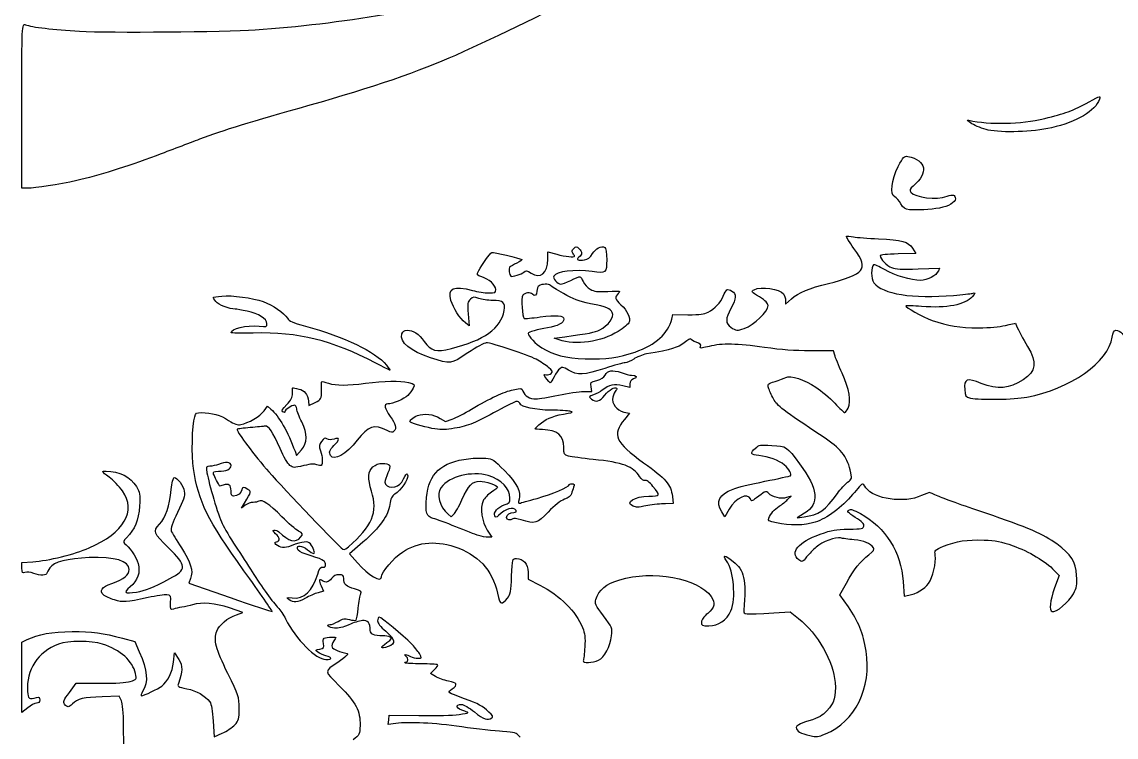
# Model space of a CAD drawing. Extents: x 0 to 500, y 0 to 193.
# Drawn here: x 0 to 67.2, y 82.4 to 126.3 of the extents above; entities that cross this region are included whole.
import ezdxf

# ---------------------------------------------------------------- set-up
doc = ezdxf.new("R2010")
doc.units = 0
doc.layers.add('Layer_1', color=7, linetype='CONTINUOUS')

msp = doc.modelspace()

# ---------------------------------------------------------------- linework, layer by layer
at = {"layer": 'Layer_1', "color": 7}
for points in [[(0.3389, 116.052193), (0.005, 116.052193), (0.0054, 121.107313)], [(54.67175, 112.362053), (54.88273, 112.033833), (53.79008, 112.012033)], [(32.28031, 111.699753), (32.28031, 112.146513), (32.83321, 111.994533)], [(55.03293, 111.100903), (56.33137, 111.146403), (56.26217, 110.977733)], [(46.87967, 109.162273), (46.87967, 108.921633), (47.24074, 109.252923)], [(27.40298, 108.330853), (27.46768, 107.594063), (27.23226, 107.785433)], [(39.90283, 108.017953), (39.96533, 108.288603), (40.88896, 108.285603)], [(32.98167, 106.737083), (32.67405, 106.849473), (33.32791, 106.935573)], [(49.89942, 105.802243), (49.82932, 106.063033), (48.43683, 106.066033)], [(34.48992, 103.573583), (35.00088, 103.574583), (34.94548, 103.862643)], [(37.32692, 104.040143), (37.32692, 103.822143), (36.88395, 103.928573)], [(17.59502, 102.976033), (17.62642, 102.721293), (18.01061, 102.903443)], [(14.87068, 102.381103), (15.07877, 102.676793), (15.28464, 102.494403)], [(36.95663, 102.310703), (37.29984, 102.233303), (36.98687, 101.852243)], [(25.68258, 101.922503), (26.00955, 101.730633), (26.42676, 101.881083)], [(16.77017, 99.900713), (16.86857, 99.632793), (17.16515, 99.983993)], [(13.71469, 96.589493), (13.4805, 96.417253), (13.66508, 96.723453)], [(39.93352, 97.133943), (39.99192, 96.685103), (39.51016, 96.684243)], [(47.00872, 96.935643), (47.22611, 97.147243), (46.94805, 97.058843)], [(37.51906, 96.538223), (37.51902, 96.538423)], [(43.42473, 96.341443), (43.15898, 95.882333), (42.97076, 96.188343)], [(48.05101, 96.103113), (47.59313, 95.825093), (48.03221, 95.879093)], [(26.17335, 96.034823), (26.34998, 95.881733), (26.51971, 96.034823)], [(28.03412, 94.729813), (28.03414, 94.729693)], [(28.57632, 95.054633), (28.86253, 94.618663), (28.62162, 94.621663)], [(20.94385, 94.325273), (20.12414, 93.610533), (20.60906, 93.047913)], [(0.0084, 92.728603), (0.0084, 93.065973), (0.6761, 93.114673)], [(10.35239, 92.083793), (10.2431, 91.807763), (12.78217, 90.923203)], [(31.07289, 92.484403), (31.0729, 92.054573), (31.79046, 91.684203)], [(63.37816, 92.589673), (63.6685, 92.282793), (63.397, 91.518163)], [(18.37003, 91.640243), (18.52731, 91.321903), (18.18222, 91.219233)], [(50.73778, 90.346403), (50.21313, 91.087833), (50.61679, 91.814283)], [(54.09581, 91.914993), (54.15521, 91.009933), (54.44167, 91.059733)], [(13.16981, 89.869823), (13.56494, 90.011933), (12.74477, 90.286763)], [(46.1721, 89.988723), (47.16596, 90.046723), (47.6844, 89.634473)], [(0.3611, 84.150603), (0.0084, 83.863533), (0.0084, 86.020833), (0.0084, 88.178143), (0.3335, 88.339563)], [(6.18715, 88.429163), (6.93228, 88.229793), (7.208, 87.599413)], [(9.3104, 86.945523), (9.3735, 87.527003), (9.63069, 87.120593)], [(25.3937, 86.074333), (25.08224, 86.261243), (25.33889, 86.503453)], [(2.9195, 85.097163), (3.3362, 85.661983), (4.80014, 85.661983)], [(6.11288, 84.590343), (5.98114, 84.858273), (4.93906, 84.830073)], [(11.75003, 83.342503), (11.80863, 82.362173), (12.30259, 82.593083)], [(22.96243, 83.191633), (22.48915, 83.132533), (22.52335, 83.421253), (22.55755, 83.709973), (24.36972, 83.681573)], [(6.66947, 81.437823), (6.259, 81.796293), (6.252, 83.059363)]]:
    msp.add_lwpolyline(points, dxfattribs=at)
for points in [[(59.31122, 119.622853)], [(54.491, 114.727053)], [(21.73968, 105.307983)]]:
    msp.add_lwpolyline(points, close=True, dxfattribs=at)
for points in [[(43.96761, 133.238423), (38.68056, 130.102953), (32.12002, 126.685463), (26.62406, 124.203923)], [(14.33026, 125.773803), (19.59943, 126.139843), (24.91415, 127.030923), (30.85054, 128.543633)], [(0.0054, 121.107313), (0.0054, 126.081063), (0.0054, 126.160993), (0.2177, 126.083033)], [(0.2177, 126.083033), (0.6068, 125.937793), (1.9619, 125.777533), (3.54422, 125.689603)], [(3.54422, 125.689603), (5.36828, 125.588243), (12.45522, 125.643603), (14.33026, 125.773803)], [(26.62406, 124.203923), (24.53499, 123.260663), (21.40677, 122.189553), (17.67786, 121.140733)], [(65.5256, 121.355693), (66.21689, 121.731103), (66.22596, 121.733433), (66.15119, 121.516383)], [(17.67786, 121.140733), (13.98868, 120.103073), (12.4042, 119.613803), (10.91063, 119.051073)], [(62.79341, 120.334173), (63.98691, 120.613143), (64.53691, 120.818773), (65.5256, 121.355693)], [(66.15119, 121.516383), (65.90082, 120.789583), (64.76323, 120.110783), (63.20493, 119.758353)], [(58.3233, 120.009943), (58.05368, 120.182003), (57.98537, 120.257383), (58.12797, 120.225483)], [(58.12797, 120.225483), (59.42429, 119.935493), (61.2719, 119.978533), (62.79341, 120.334173)], [(59.31122, 119.622853), (58.99416, 119.690553), (58.5526, 119.863603), (58.3233, 120.009943)], [(63.20493, 119.758353), (62.04695, 119.496463), (60.20315, 119.432293), (59.31122, 119.622853)], [(10.91063, 119.051073), (10.25556, 118.804253), (9.05274, 118.350533), (8.2377, 118.042813)], [(8.2377, 118.042813), (6.39516, 117.347133), (4.69783, 116.815703), (3.3783, 116.521363)], [(53.79554, 117.375413), (54.11103, 117.982333), (54.16796, 118.043033), (54.38033, 117.998973)], [(54.38033, 117.998973), (55.54256, 117.757843), (55.68066, 116.994983), (54.70945, 116.180783)], [(53.59133, 115.511253), (53.27412, 115.635833), (53.37634, 116.568973), (53.79554, 117.375413)], [(3.3783, 116.521363), (2.2436, 116.268263), (0.844, 116.052193), (0.3389, 116.052193)], [(54.70945, 116.180783), (54.50094, 116.005983), (54.4743, 115.935313), (54.56994, 115.810693)], [(54.56994, 115.810693), (54.83086, 115.470703), (56.14737, 115.319323), (56.79496, 115.554863)], [(56.79496, 115.554863), (57.16687, 115.690133), (57.30494, 115.648963), (57.30494, 115.402743)], [(53.96069, 115.099363), (53.8583, 115.286333), (53.69209, 115.471683), (53.59133, 115.511253)], [(54.491, 114.727053), (54.20058, 114.754353), (54.1178, 114.812453), (53.96069, 115.099363)], [(57.30494, 115.402743), (57.30494, 115.182053), (56.8743, 114.930783), (56.33013, 114.833943)], [(56.33013, 114.833943), (55.79513, 114.738743), (54.91233, 114.687433), (54.491, 114.727053)], [(51.08121, 112.353923), (50.79601, 112.741403), (50.58935, 113.077043), (50.62196, 113.099793)], [(50.62196, 113.099793), (50.65456, 113.122493), (50.85087, 113.106793), (51.05817, 113.064893)], [(51.05817, 113.064893), (51.26548, 113.022893), (51.95376, 112.967293), (52.58767, 112.941263)], [(52.58767, 112.941263), (54.0615, 112.880763), (54.39858, 112.787053), (54.67175, 112.362053)], [(33.82133, 112.066653), (33.74693, 112.163553), (33.76313, 112.246783), (33.87623, 112.348683)], [(33.87623, 112.348683), (34.03324, 112.490163), (34.04012, 112.490073), (34.20129, 112.344683)], [(34.20129, 112.344683), (34.41121, 112.155233), (34.4109, 111.961453), (34.20046, 111.814683)], [(35.03473, 112.032153), (35.24003, 112.355813), (35.55855, 112.517763), (35.79197, 112.417143)], [(35.79197, 112.417143), (35.85367, 112.390543), (35.90272, 112.053143), (35.90272, 111.655643)], [(51.48217, 110.990193), (51.70997, 111.287013), (51.60585, 111.641113), (51.08121, 112.353923)], [(28.05076, 110.993703), (28.2351, 111.358053), (28.73632, 112.049633), (28.85225, 112.099603)], [(28.85225, 112.099603), (28.94165, 112.138103), (30.56157, 111.765323), (30.68813, 111.677073)], [(30.68813, 111.677073), (30.72553, 111.650973), (30.59283, 111.550003), (30.39312, 111.452713)], [(31.26475, 110.831583), (31.84819, 110.449483), (32.28031, 110.818883), (32.28031, 111.699753)], [(32.83321, 111.994533), (33.36044, 111.849613), (33.92684, 111.793333), (33.92684, 111.885853)], [(33.92684, 111.885853), (33.92684, 111.909653), (33.87934, 111.991033), (33.82133, 112.066653)], [(34.20046, 111.814683), (33.98929, 111.667423), (34.16706, 111.580773), (34.54483, 111.646883)], [(34.54483, 111.646883), (34.73546, 111.680283), (34.8872, 111.799583), (35.03473, 112.032153)], [(35.90272, 111.655643), (35.90272, 110.842713), (35.86712, 110.813803), (35.00717, 110.929683)], [(53.79008, 112.012033), (53.1107, 111.998433), (52.69744, 111.959433), (52.69744, 111.908773)], [(52.69744, 111.908773), (52.69744, 111.699073), (53.09014, 111.287703), (53.39543, 111.177603)], [(28.23389, 110.613423), (27.91058, 110.706823), (27.90816, 110.711823), (28.05076, 110.993703)], [(29.94475, 111.195573), (29.86785, 111.123173), (29.92135, 110.706373), (30.01595, 110.640333)], [(30.39312, 111.452713), (30.19344, 111.355413), (29.99166, 111.239703), (29.94475, 111.195573)], [(30.01595, 110.640333), (30.09325, 110.586433), (30.69243, 110.781223), (30.82567, 110.903583)], [(30.82567, 110.903583), (30.95012, 111.017873), (30.99039, 111.011263), (31.26475, 110.831583)], [(35.00717, 110.929683), (33.92214, 111.075893), (32.81003, 110.948083), (32.65092, 110.658953)], [(49.52625, 110.197483), (50.46037, 110.416593), (51.30453, 110.758723), (51.48217, 110.990193)], [(52.28548, 111.351043), (52.1194, 111.235223), (52.13225, 110.479083), (52.30418, 110.247143)], [(52.95251, 111.053043), (52.6208, 111.241463), (52.32064, 111.375563), (52.28548, 111.351043)], [(55.16968, 110.388043), (54.5789, 110.388043), (53.61347, 110.677603), (52.95251, 111.053043)], [(53.39543, 111.177603), (53.67394, 111.077173), (53.96641, 111.063463), (55.03293, 111.100903)], [(56.26217, 110.977733), (56.14258, 110.686433), (55.58977, 110.388043), (55.16968, 110.388043)], [(29.09701, 109.825903), (29.09701, 110.087623), (28.65361, 110.492183), (28.23389, 110.613423)], [(32.44869, 110.077853), (32.35189, 110.187113), (31.91608, 110.180133), (31.75344, 110.066753)], [(32.65092, 110.658953), (32.57402, 110.519223), (32.88375, 110.157903), (33.0787, 110.159913)], [(33.0787, 110.159913), (33.1528, 110.160783), (33.43074, 110.264023), (33.69641, 110.389563)], [(33.69641, 110.389563), (33.96209, 110.515103), (34.2136, 110.617813), (34.25533, 110.617813)], [(34.25533, 110.617813), (34.29703, 110.617813), (34.38961, 110.481873), (34.46099, 110.315723)], [(34.46099, 110.315723), (34.53239, 110.149583), (34.72543, 109.939243), (34.89, 109.848323)], [(47.24074, 109.252923), (47.65865, 109.636343), (48.34726, 109.920943), (49.52625, 110.197483)], [(52.30418, 110.247143), (52.82054, 109.550803), (54.6784, 109.256853), (57.20084, 109.472393)], [(12.27399, 109.428453), (12.90413, 109.488853), (14.16649, 109.320433), (14.81659, 109.089143)], [(26.34414, 109.154533), (26.11644, 109.918583), (26.49871, 110.097683), (27.67001, 109.775713)], [(27.67001, 109.775713), (27.97635, 109.691513), (28.42274, 109.622623), (28.662, 109.622623)], [(28.662, 109.622623), (29.05963, 109.622623), (29.09701, 109.640123), (29.09701, 109.825903)], [(31.3473, 109.546223), (31.2342, 109.673843), (30.86817, 109.632023), (30.74995, 109.478023)], [(31.62172, 109.722283), (31.62172, 109.477343), (31.48569, 109.390073), (31.3473, 109.546223)], [(31.75344, 110.066753), (31.68104, 110.016253), (31.62172, 109.861223), (31.62172, 109.722283)], [(33.25065, 109.576983), (32.84891, 109.808073), (32.48803, 110.033453), (32.44869, 110.077853)], [(34.91446, 108.959843), (34.15893, 109.119283), (33.8419, 109.236873), (33.25065, 109.576983)], [(34.89, 109.848323), (35.15069, 109.704303), (35.291, 109.687463), (35.97948, 109.717643)], [(35.97948, 109.717643), (36.76061, 109.751843), (36.7679, 109.750443), (36.61065, 109.593893)], [(36.61065, 109.593893), (36.37785, 109.362113), (36.41283, 109.218423), (36.78063, 108.895683)], [(43.05709, 109.424163), (43.23092, 109.851293), (43.32087, 109.905033), (43.58401, 109.738963)], [(43.58401, 109.738963), (43.87721, 109.553933), (43.86421, 109.289013), (43.53171, 108.673003)], [(45.27429, 109.376663), (44.76189, 109.693323), (44.74821, 109.712063), (44.95224, 109.818023)], [(44.95224, 109.818023), (45.38401, 110.042253), (46.51392, 109.879523), (46.76106, 109.557443)], [(46.76106, 109.557443), (46.82626, 109.472443), (46.87967, 109.294613), (46.87967, 109.162273)], [(57.20084, 109.472393), (57.71243, 109.516093), (58.22541, 109.571893), (58.3408, 109.596283)], [(58.3408, 109.596283), (58.54736, 109.639983), (58.54736, 109.636883), (58.3408, 109.390313)], [(11.75068, 109.343353), (11.75068, 109.362553), (11.98617, 109.400853), (12.27399, 109.428453)], [(11.91111, 109.092103), (11.82291, 109.211093), (11.75068, 109.324163), (11.75068, 109.343353)], [(13.10509, 108.627113), (12.73949, 108.627113), (12.05956, 108.891903), (11.91111, 109.092103)], [(14.81659, 109.089143), (15.37715, 108.889713), (16.11176, 108.387763), (16.30001, 108.075533)], [(27.23226, 107.785433), (26.88457, 108.068083), (26.4838, 108.685873), (26.34414, 109.154533)], [(27.53284, 109.235253), (27.36524, 109.090913), (27.34722, 108.965433), (27.40298, 108.330853)], [(28.0555, 109.283553), (27.74483, 109.396523), (27.71713, 109.393963), (27.53284, 109.235253)], [(28.89152, 109.163803), (28.61214, 109.163803), (28.23593, 109.217903), (28.0555, 109.283553)], [(29.60878, 108.535073), (29.69548, 109.045743), (29.56158, 109.163173), (28.89152, 109.163803)], [(30.74995, 109.478023), (30.63621, 109.329823), (30.71675, 108.112443), (30.84385, 108.057633)], [(36.24625, 108.410123), (36.0993, 108.679673), (35.95002, 108.741293), (34.91446, 108.959843)], [(36.78063, 108.895683), (37.14879, 108.572603), (37.37807, 108.083343), (37.28391, 107.821723)], [(42.12331, 108.443023), (42.53512, 108.655263), (42.90033, 109.038993), (43.05709, 109.424163)], [(44.34413, 107.436913), (44.94011, 107.651843), (45.80942, 108.485453), (45.80942, 108.842033)], [(45.80942, 108.842033), (45.80942, 108.989793), (45.66203, 109.137043), (45.27429, 109.376663)], [(54.26894, 108.830253), (54.17644, 108.765753), (55.3029, 108.142843), (55.88073, 107.939003)], [(55.23419, 108.789553), (54.72766, 108.828953), (54.29329, 108.847253), (54.26894, 108.830253)], [(58.3408, 109.390313), (57.92012, 108.888233), (56.78604, 108.668923), (55.23419, 108.789553)], [(13.83443, 108.505583), (13.51167, 108.572383), (13.18347, 108.627113), (13.10509, 108.627113)], [(15.04376, 107.742283), (15.04376, 108.037673), (14.53097, 108.361333), (13.83443, 108.505583)], [(26.36767, 106.210443), (28.37006, 106.702113), (29.42613, 107.459553), (29.60878, 108.535073)], [(30.84385, 108.057633), (30.88085, 108.041733), (31.31823, 108.081033), (31.81593, 108.144933)], [(31.81593, 108.144933), (32.8479, 108.277563), (33.26825, 108.239633), (33.26825, 108.013773)], [(35.48607, 107.363973), (35.99052, 107.603013), (36.38803, 108.150073), (36.24625, 108.410123)], [(40.88896, 108.285603), (41.6578, 108.283603), (41.86466, 108.309703), (42.12331, 108.443023)], [(43.53171, 108.673003), (43.18228, 108.025603), (43.18112, 107.754923), (43.52671, 107.513913)], [(12.84822, 107.177183), (12.84905, 107.450183), (13.73658, 107.655823), (14.57724, 107.577873)], [(14.57724, 107.577873), (15.02668, 107.536173), (15.04376, 107.542173), (15.04376, 107.742283)], [(16.30001, 108.075533), (16.41817, 107.879563), (16.5934, 107.801593), (17.41114, 107.581123)], [(17.41114, 107.581123), (19.79611, 106.938123), (21.71764, 106.013943), (22.37788, 105.192313)], [(32.26729, 107.479163), (31.6805, 107.382963), (31.07286, 107.205263), (31.07286, 107.129903)], [(33.26825, 108.013773), (33.26825, 107.775963), (32.90983, 107.584533), (32.26729, 107.479163)], [(37.28391, 107.821723), (37.24971, 107.726623), (36.946, 107.473153), (36.60903, 107.258383)], [(37.6529, 105.994983), (38.8974, 106.429153), (39.70341, 107.153873), (39.90283, 108.017953)], [(43.52671, 107.513913), (43.83998, 107.295453), (43.92864, 107.287103), (44.34413, 107.436913)], [(55.88073, 107.939003), (56.85868, 107.594013), (57.575, 107.478923), (58.72721, 107.481663)], [(58.72721, 107.481663), (59.46508, 107.483663), (59.95679, 107.527263), (60.3801, 107.629203)], [(60.3801, 107.629203), (60.71151, 107.709003), (60.98545, 107.768133), (60.98886, 107.760663)], [(60.98886, 107.760663), (61.2638, 107.158593), (61.41832, 106.864733), (61.74066, 106.330923)], [(14.20926, 107.159583), (13.4606, 107.145683), (12.84813, 107.153583), (12.84822, 107.177183)], [(21.73968, 105.307933), (18.96495, 106.742213), (17.05328, 107.212273), (14.20926, 107.159583)], [(25.08528, 105.637113), (23.87473, 106.023773), (23.17994, 106.606803), (23.33666, 107.104423)], [(23.33666, 107.104423), (23.38786, 107.267003), (23.47086, 107.326143), (23.64777, 107.326143)], [(23.64777, 107.326143), (24.0362, 107.326143), (24.35957, 107.116173), (24.70404, 106.640293)], [(31.07286, 107.129903), (31.07286, 106.982053), (31.56833, 106.465583), (31.9121, 106.255093)], [(36.60903, 107.258383), (35.59644, 106.613003), (33.96351, 106.378323), (32.98167, 106.737083)], [(33.32791, 106.935573), (34.8641, 107.137713), (35.11277, 107.187073), (35.48607, 107.363973)], [(41.06191, 106.792793), (41.06191, 106.833893), (40.88287, 106.729393), (40.66405, 106.560473)], [(61.689, 103.221653), (64.36238, 103.732493), (66.70971, 105.377163), (66.93465, 106.897063)], [(66.93465, 106.897063), (66.97745, 107.186053), (67.04687, 107.326063), (67.14744, 107.326063)], [(67.14744, 107.326063), (67.43689, 107.326063), (67.70168, 107.039633), (67.8288, 106.589013)], [(24.70404, 106.640293), (25.13352, 106.046973), (25.41048, 105.975413), (26.36767, 106.210443)], [(28.51273, 106.560043), (28.40265, 106.560043), (27.89595, 106.282393), (27.38672, 105.942303)], [(31.56941, 105.545873), (31.06529, 105.819773), (28.83708, 106.559063), (28.51273, 106.560043)], [(31.9121, 106.255093), (32.63172, 105.814473), (33.39464, 105.622033), (34.57966, 105.582243)], [(40.66405, 106.560473), (40.26788, 106.254673), (39.92224, 106.152013), (38.35088, 105.873413)], [(41.3968, 106.597213), (41.21261, 106.663613), (41.06191, 106.751643), (41.06191, 106.792793)], [(41.66894, 106.338543), (41.71434, 106.438243), (41.63894, 106.509903), (41.3968, 106.597213)], [(42.18476, 106.339543), (41.6286, 106.205563), (41.60861, 106.205503), (41.66894, 106.338543)], [(45.58918, 106.276543), (43.89895, 106.517363), (42.99268, 106.534133), (42.18476, 106.339543)], [(48.43683, 106.066033), (47.36803, 106.068033), (46.70608, 106.117433), (45.58918, 106.276543)], [(61.74066, 106.330923), (62.3441, 105.331593), (62.27469, 104.825753), (61.46089, 104.291803)], [(27.38672, 105.942303), (26.33274, 105.238393), (26.33331, 105.238473), (25.08528, 105.637113)], [(32.33315, 105.045363), (32.16829, 105.181993), (31.82461, 105.407223), (31.56941, 105.545873)], [(34.57966, 105.582243), (35.86298, 105.539143), (36.64886, 105.644743), (37.6529, 105.994983)], [(37.5635, 105.563943), (37.38386, 105.438663), (37.14663, 105.336013), (37.03633, 105.335813)], [(38.35088, 105.873413), (38.09747, 105.828513), (37.74315, 105.689223), (37.5635, 105.563943)], [(50.35288, 104.692273), (50.14206, 105.159323), (49.93801, 105.658813), (49.89942, 105.802243)], [(22.59742, 104.879323), (22.57842, 104.881323), (22.19248, 105.073933), (21.73968, 105.307983)], [(22.37788, 105.192313), (22.51758, 105.018463), (22.61638, 104.877623), (22.59742, 104.879323)], [(32.49393, 104.680163), (32.6094, 104.777163), (32.58223, 104.838933), (32.33315, 105.045363)], [(33.02768, 104.971183), (32.93898, 104.898283), (32.77986, 104.674983), (32.67408, 104.475003)], [(33.56175, 104.875483), (33.21278, 105.089153), (33.17864, 105.095273), (33.02768, 104.971183)], [(35.79298, 104.991693), (34.52143, 104.572493), (34.09302, 104.550183), (33.56175, 104.875483)], [(37.03633, 105.335813), (36.92604, 105.335813), (36.36653, 105.180763), (35.79298, 104.991693)], [(35.8087, 104.573913), (35.95815, 104.872893), (36.25868, 104.920583), (36.78586, 104.728963)], [(18.3948, 103.636663), (18.3948, 103.939753), (18.4008, 104.187703), (18.4088, 104.187683)], [(18.4088, 104.187683), (18.4168, 104.187663), (18.60017, 104.135983), (18.81691, 104.072823)], [(21.09943, 104.080823), (22.24157, 104.233553), (23.21154, 104.249063), (23.73824, 104.123023)], [(23.73824, 104.123023), (24.13196, 104.028823), (24.13911, 104.020233), (24.02331, 103.781723)], [(32.06083, 104.602763), (32.06083, 104.624563), (32.12703, 104.624763), (32.20789, 104.602763)], [(32.43876, 104.111393), (32.39086, 104.111393), (32.06083, 104.540433), (32.06083, 104.602763)], [(32.20789, 104.602763), (32.28879, 104.581163), (32.41749, 104.615963), (32.49393, 104.680163)], [(32.67408, 104.475003), (32.5683, 104.275013), (32.4624, 104.111393), (32.43876, 104.111393)], [(34.94548, 103.862643), (34.89268, 104.137413), (34.90868, 104.155403), (35.2946, 104.252713)], [(35.2946, 104.252713), (35.57431, 104.323213), (35.73293, 104.422353), (35.8087, 104.573913)], [(36.78586, 104.728963), (37.02679, 104.641363), (37.31827, 104.569733), (37.4336, 104.569733)], [(37.54954, 104.341233), (37.4059, 104.287633), (37.32692, 104.180803), (37.32692, 104.040143)], [(37.4336, 104.569733), (37.73986, 104.569733), (37.80703, 104.437333), (37.54954, 104.341233)], [(45.84141, 103.785793), (45.76821, 104.022553), (45.78761, 104.042093), (46.23971, 104.186703)], [(46.23971, 104.186703), (46.50111, 104.270303), (46.79611, 104.379713), (46.89526, 104.429803)], [(46.89526, 104.429803), (47.18696, 104.577143), (48.04792, 104.300203), (48.74571, 103.834583)], [(50.72747, 102.554243), (50.92349, 102.968453), (50.79187, 103.719683), (50.35288, 104.692273)], [(58.89854, 104.070203), (58.00686, 104.417953), (57.82874, 104.352143), (57.87781, 103.693023)], [(61.46089, 104.291803), (60.60126, 103.727783), (59.92626, 103.669413), (58.89854, 104.070203)], [(16.25855, 102.764163), (16.54328, 103.040653), (16.61685, 103.185773), (16.61092, 103.459243)], [(16.61092, 103.459243), (16.60692, 103.649343), (16.61592, 103.804883), (16.63202, 103.804883)], [(16.63202, 103.804883), (16.64772, 103.804883), (16.8115, 103.768183), (16.99593, 103.723383)], [(16.99593, 103.723383), (17.3548, 103.636183), (17.54255, 103.401923), (17.59502, 102.976033)], [(18.01061, 102.903443), (18.38991, 103.083293), (18.3948, 103.092603), (18.3948, 103.636663)], [(18.81691, 104.072823), (19.3228, 103.925413), (19.95443, 103.927603), (21.09943, 104.080823)], [(24.02331, 103.781723), (23.95801, 103.647173), (23.80914, 103.441573), (23.69254, 103.324843)], [(27.5948, 102.477873), (28.75239, 103.166033), (29.60089, 103.561623), (30.16829, 103.677713)], [(30.16829, 103.677713), (30.68066, 103.782543), (30.68665, 103.781703), (30.76187, 103.594513)], [(30.76187, 103.594513), (30.88226, 103.294863), (31.1806, 103.115643), (31.55903, 103.115643)], [(32.94157, 103.343933), (33.51214, 103.469493), (34.20889, 103.572833), (34.48992, 103.573583)], [(35.6255, 103.651133), (35.50504, 103.558333), (35.26609, 103.431743), (35.09451, 103.369853)], [(36.88395, 103.928573), (36.38583, 104.048253), (36.04268, 103.972573), (35.6255, 103.651133)], [(35.78337, 103.336843), (36.07698, 103.686943), (36.38399, 103.874933), (36.51403, 103.784243)], [(36.46923, 103.630053), (36.40293, 103.574353), (36.31947, 103.392633), (36.28383, 103.226323)], [(36.51403, 103.784243), (36.55573, 103.755143), (36.53553, 103.685743), (36.46923, 103.630053)], [(46.14209, 103.115883), (46.01905, 103.347443), (45.88375, 103.648903), (45.84141, 103.785793)], [(48.74571, 103.834583), (49.07776, 103.613013), (49.59642, 103.172223), (49.89829, 102.855063)], [(57.87781, 103.693023), (57.90961, 103.265593), (57.92931, 103.237213), (58.24077, 103.170353)], [(22.4606, 102.809863), (22.20157, 102.809863), (22.25643, 102.547853), (22.62089, 102.044373)], [(23.69254, 103.324843), (23.4755, 103.107543), (22.76339, 102.809863), (22.4606, 102.809863)], [(30.37222, 102.962473), (30.30322, 102.962473), (29.77746, 102.703133), (29.20394, 102.386183)], [(30.5627, 102.844423), (30.527, 102.909323), (30.44126, 102.962473), (30.37222, 102.962473)], [(32.49708, 102.422923), (31.51154, 102.429923), (30.6923, 102.608893), (30.5627, 102.844423)], [(31.55903, 103.115643), (31.74886, 103.115643), (32.37101, 103.218373), (32.94157, 103.343933)], [(35.09451, 103.369853), (34.79267, 103.261013), (34.78887, 103.252463), (34.97773, 103.106943)], [(34.97773, 103.106943), (35.25516, 102.893153), (35.46038, 102.951713), (35.78337, 103.336843)], [(36.28383, 103.226323), (36.19643, 102.818473), (36.49268, 102.415293), (36.95663, 102.310703)], [(49.19706, 100.781123), (46.666, 102.458003), (46.37244, 102.682353), (46.14209, 103.115883)], [(49.89829, 102.855063), (50.20016, 102.537883), (50.48035, 102.277353), (50.52095, 102.276113)], [(58.24077, 103.170353), (58.83213, 103.043403), (60.9186, 103.074453), (61.689, 103.221653)], [(10.61125, 102.024953), (10.67425, 102.241953), (10.72728, 102.273693), (11.02648, 102.273313)], [(11.02648, 102.273313), (11.64776, 102.272443), (12.2087, 102.113563), (12.69646, 101.800023)], [(13.44473, 101.537863), (13.88683, 101.615263), (14.64882, 102.065843), (14.87068, 102.381103)], [(15.28464, 102.494403), (15.78515, 102.051003), (16.32996, 101.099773), (16.77017, 99.900713)], [(16.0216, 102.328993), (15.9309, 102.392193), (15.993, 102.506273), (16.25855, 102.764163)], [(16.14452, 102.331993), (16.14452, 102.266393), (16.11232, 102.265593), (16.0216, 102.328993)], [(16.7415, 102.732883), (16.5803, 102.732883), (16.14452, 102.440463), (16.14452, 102.331993)], [(16.88169, 102.497473), (16.86869, 102.626863), (16.80559, 102.732803), (16.7415, 102.732883)], [(17.18355, 101.700133), (17.03055, 102.009283), (16.89471, 102.368083), (16.88169, 102.497473)], [(24.29101, 102.091793), (24.71116, 102.243303), (25.24696, 102.178093), (25.68258, 101.922503)], [(26.42676, 101.881083), (26.65622, 101.963783), (27.18183, 102.232393), (27.5948, 102.477873)], [(29.20394, 102.386183), (27.87844, 101.653623), (27.40337, 101.459623), (26.57084, 101.310883)], [(31.89451, 101.641293), (32.26062, 101.939573), (32.72964, 102.109863), (33.53989, 102.238673)], [(33.64965, 102.353423), (33.52891, 102.387723), (33.01025, 102.419023), (32.49708, 102.422923)], [(33.53989, 102.238673), (33.83509, 102.285573), (33.84645, 102.297473), (33.64965, 102.353423)], [(50.52095, 102.276113), (50.56155, 102.275113), (50.65448, 102.400023), (50.72747, 102.554243)], [(10.53185, 98.844683), (10.4112, 99.609303), (10.45835, 101.498063), (10.61125, 102.024953)], [(12.69646, 101.800023), (13.07521, 101.556563), (13.23391, 101.500963), (13.44473, 101.537863)], [(14.93475, 101.442273), (14.84525, 101.426873), (14.43586, 101.387673), (14.02489, 101.354973)], [(15.85184, 100.064973), (15.39512, 101.118593), (15.15448, 101.479993), (14.93475, 101.442273)], [(17.16515, 99.983993), (17.55206, 100.442133), (17.55745, 100.944693), (17.18355, 101.700133)], [(22.41799, 101.181623), (21.64427, 101.580543), (21.2714, 101.458603), (20.58756, 100.583053)], [(22.62089, 102.044373), (22.96059, 101.575083), (23.02193, 101.323433), (22.84438, 101.127623)], [(23.85016, 101.697893), (23.75016, 101.757493), (24.01141, 101.990963), (24.29101, 102.091793)], [(25.3526, 101.272683), (24.92256, 101.336983), (24.03327, 101.588673), (23.85016, 101.697893)], [(31.50978, 101.283703), (31.50944, 101.307703), (31.68256, 101.468613), (31.89451, 101.641293)], [(36.98687, 101.852243), (36.2196, 100.918013), (36.42665, 100.454393), (38.1718, 99.198933)], [(13.2151, 101.251943), (13.134, 101.195343), (14.08366, 99.902873), (15.01081, 98.808033)], [(14.02489, 101.354973), (13.61393, 101.322273), (13.24951, 101.275973), (13.2151, 101.251943)], [(19.16315, 100.252723), (19.52834, 100.628003), (19.52948, 100.768933), (19.16615, 100.653563)], [(22.84438, 101.127623), (22.75678, 101.031023), (22.69482, 101.038923), (22.41799, 101.181623)], [(26.57084, 101.310883), (26.03748, 101.215583), (25.78671, 101.207723), (25.3526, 101.272683)], [(31.96484, 101.227903), (31.7149, 101.234903), (31.51012, 101.259703), (31.50978, 101.283703)], [(33.26546, 100.143193), (33.26546, 100.889073), (32.88886, 101.203163), (31.96484, 101.227903)], [(50.84478, 98.759313), (50.64431, 99.605833), (50.26087, 100.076323), (49.19706, 100.781123)], [(18.39166, 100.509463), (18.24206, 100.307713), (18.23131, 100.207483), (18.32996, 99.934303)], [(18.73391, 100.660563), (18.60084, 100.737563), (18.54135, 100.711263), (18.39166, 100.509463)], [(19.16615, 100.653563), (18.96093, 100.588363), (18.85581, 100.590063), (18.73391, 100.660563)], [(18.95536, 99.639313), (18.84105, 99.847033), (18.87986, 99.961613), (19.16315, 100.252723)], [(20.58756, 100.583053), (19.91162, 99.717603), (19.15348, 99.279253), (18.95536, 99.639313)], [(33.56733, 99.605163), (33.28555, 99.683763), (33.26546, 99.719583), (33.26546, 100.143193)], [(45.24317, 99.640623), (44.734, 99.697423), (44.69126, 99.789053), (45.03278, 100.091823)], [(45.03278, 100.091823), (45.26376, 100.296603), (45.29673, 100.302033), (46.04435, 100.258323)], [(46.04435, 100.258323), (46.95006, 100.205323), (46.93866, 100.212923), (47.74025, 99.135303)], [(16.45964, 99.034553), (16.32716, 99.126953), (16.06801, 99.566283), (15.85184, 100.064973)], [(18.32996, 99.934303), (18.46073, 99.572113), (18.48785, 99.111193), (18.38266, 99.037853)], [(24.84326, 97.057573), (24.97622, 98.545403), (25.74057, 99.251293), (27.43039, 99.446793)], [(27.43039, 99.446793), (27.77195, 99.486293), (28.249, 99.498193), (28.4905, 99.473193)], [(28.4905, 99.473193), (28.89882, 99.430893), (28.9786, 99.377593), (29.62965, 98.712783)], [(35.07604, 99.398593), (34.41227, 99.465893), (33.73335, 99.558843), (33.56733, 99.605163)], [(46.81097, 99.056213), (46.46279, 99.344783), (45.85093, 99.572853), (45.24317, 99.640623)], [(13.63665, 92.569653), (11.38289, 95.711623), (10.85919, 96.770053), (10.53185, 98.844683)], [(11.54905, 98.984333), (11.31131, 98.981333), (11.30186, 98.960733), (11.36709, 98.579743)], [(12.07424, 99.096443), (11.92331, 99.036243), (11.68698, 98.985823), (11.54905, 98.984333)], [(12.06866, 98.675473), (12.56289, 98.675473), (12.84263, 98.800953), (12.84263, 99.022643)], [(12.84263, 99.022643), (12.84263, 99.244023), (12.52168, 99.274873), (12.07424, 99.096443)], [(15.01081, 98.808033), (15.62701, 98.080403), (19.08455, 94.443373), (19.61167, 93.968363)], [(17.30446, 99.019053), (16.69102, 98.873643), (16.69043, 98.873653), (16.45964, 99.034553)], [(18.11713, 99.077953), (17.96295, 99.145053), (17.78052, 99.131853), (17.30446, 99.019053)], [(18.38266, 99.037853), (18.34596, 99.012253), (18.22648, 99.029853), (18.11713, 99.077953)], [(21.46804, 97.451313), (21.22522, 98.221153), (21.25372, 98.703853), (21.55654, 98.949323)], [(21.55654, 98.949323), (21.71772, 99.080003), (21.92005, 99.154533), (22.11362, 99.154533)], [(22.11362, 99.154533), (22.61315, 99.154533), (22.68599, 99.038143), (22.4765, 98.574693)], [(37.92545, 98.351693), (37.55347, 98.972543), (36.89615, 99.214043), (35.07604, 99.398593)], [(38.1718, 99.198933), (39.53983, 98.214783), (39.8385, 97.864683), (39.93352, 97.133943)], [(47.17821, 98.399413), (47.2884, 98.476213), (47.09641, 98.819653), (46.81097, 99.056213)], [(47.74025, 99.135303), (48.89067, 97.588743), (48.98482, 96.670123), (48.05101, 96.103113)], [(50.69502, 98.003443), (50.9701, 98.207863), (50.9725, 98.219983), (50.84478, 98.759313)], [(5.35334, 98.319833), (4.88041, 98.673983), (4.87942, 98.675923), (5.17098, 98.675923)], [(5.17098, 98.675923), (5.99645, 98.675923), (6.66494, 98.338093), (7.03883, 97.731983)], [(6.17943, 97.467123), (5.98661, 97.740263), (5.61487, 98.123983), (5.35334, 98.319833)], [(9.17852, 97.546823), (9.22062, 97.957313), (9.29532, 98.293173), (9.3444, 98.293173)], [(9.3444, 98.293173), (9.55179, 98.293173), (9.92595, 97.789933), (9.97313, 97.447543)], [(11.36709, 98.579743), (11.48677, 97.880663), (12.0559, 95.977663), (12.30001, 95.460353)], [(11.7759, 98.503243), (11.7264, 98.654033), (11.7628, 98.675473), (12.06866, 98.675473)], [(12.14496, 97.769823), (12.07676, 97.855123), (11.8233, 98.358883), (11.7759, 98.503243)], [(22.4765, 98.574693), (22.37467, 98.349403), (22.29134, 98.094823), (22.29134, 98.008943)], [(23.68922, 98.395363), (23.73962, 98.196223), (23.25185, 97.497953), (22.903, 97.269933)], [(23.32518, 98.009023), (23.67092, 98.611463), (23.64221, 98.580993), (23.68922, 98.395363)], [(28.62972, 98.404203), (27.60183, 98.703703), (26.25149, 98.362003), (25.74064, 97.673073)], [(29.96758, 97.029973), (29.96751, 97.622473), (29.43486, 98.169603), (28.62972, 98.404203)], [(29.62965, 98.712783), (30.40688, 97.919053), (30.66753, 97.405703), (30.52191, 96.955453)], [(38.25267, 98.110193), (38.14739, 98.081993), (38.03918, 98.161893), (37.92545, 98.351693)], [(38.74557, 97.744173), (38.52066, 98.017683), (38.3581, 98.138393), (38.25267, 98.110193)], [(45.60707, 98.056083), (46.43979, 98.223013), (47.1468, 98.377503), (47.17821, 98.399413)], [(4.13369, 93.970053), (6.28229, 94.902483), (7.0561, 96.225273), (6.17943, 97.467123)], [(7.03883, 97.731983), (7.25086, 97.388273), (7.27316, 97.245993), (7.22637, 96.535333)], [(8.4485, 95.421523), (8.84132, 95.853483), (9.07429, 96.531743), (9.17852, 97.546823)], [(9.97313, 97.447543), (10.01343, 97.155203), (9.93003, 96.891573), (9.56223, 96.148583)], [(12.3667, 97.816923), (12.25588, 97.777123), (12.1561, 97.755923), (12.14496, 97.769823)], [(12.84263, 97.482613), (12.84263, 97.843073), (12.70619, 97.938913), (12.3667, 97.816923)], [(12.99944, 97.144523), (12.8872, 97.144523), (12.84263, 97.240623), (12.84263, 97.482613)], [(13.50124, 97.532733), (13.50124, 97.359423), (13.22346, 97.144523), (12.99944, 97.144523)], [(13.87759, 97.560033), (13.64528, 97.722033), (13.50124, 97.711573), (13.50124, 97.532733)], [(13.66508, 96.723453), (14.11576, 97.471083), (14.09911, 97.405553), (13.87759, 97.560033)], [(20.05274, 94.044863), (21.50228, 95.272403), (21.87349, 96.165863), (21.46804, 97.451313)], [(22.29134, 98.008943), (22.29134, 97.593183), (23.08657, 97.593243), (23.32518, 98.009023)], [(25.74064, 97.673073), (25.42759, 97.250903), (25.62274, 96.512073), (26.17335, 96.034823)], [(27.02016, 96.929713), (27.41445, 97.814083), (27.65823, 98.063383), (28.12874, 98.063383)], [(28.12874, 98.063383), (28.44771, 98.063383), (29.2053, 97.802503), (29.20281, 97.693533)], [(29.20281, 97.693533), (29.20198, 97.665333), (29.03156, 97.527123), (28.82368, 97.386273)], [(31.62874, 97.011703), (32.57834, 97.275423), (33.59476, 97.702263), (33.59476, 97.837323)], [(33.59476, 97.837323), (33.59476, 97.877423), (33.67456, 97.910223), (33.77221, 97.910223)], [(33.87532, 97.699713), (33.83442, 97.583933), (33.77499, 97.400693), (33.74321, 97.292513)], [(33.77221, 97.910223), (33.91063, 97.910223), (33.93331, 97.863923), (33.87532, 97.699713)], [(38.49431, 97.144683), (39.19245, 97.144683), (39.20801, 97.181783), (38.74557, 97.744173)], [(42.97076, 96.188343), (42.58754, 96.811423), (42.80343, 97.249833), (43.65743, 97.582763)], [(43.65743, 97.582763), (43.89702, 97.676163), (44.77436, 97.889163), (45.60707, 98.056083)], [(45.83664, 97.321533), (45.68489, 97.472623), (45.66813, 97.467523), (45.2353, 97.138753)], [(50.06288, 97.303323), (50.2568, 97.574133), (50.54126, 97.889183), (50.69502, 98.003443)], [(51.59972, 97.905573), (51.56952, 97.904703), (51.29785, 97.607673), (50.99598, 97.245593)], [(51.81925, 97.660823), (51.72865, 97.796343), (51.6299, 97.906483), (51.59972, 97.905573)], [(55.23166, 97.178653), (54.17539, 96.691193), (52.28909, 96.957723), (51.81925, 97.660823)], [(14.19706, 96.761733), (14.06056, 96.761733), (13.84349, 96.684233), (13.71469, 96.589493)], [(14.55818, 96.840433), (14.49608, 96.797133), (14.33357, 96.761733), (14.19706, 96.761733)], [(15.9648, 95.884803), (15.17913, 96.670653), (14.74128, 96.968123), (14.55818, 96.840433)], [(22.903, 97.269933), (22.71308, 97.145793), (22.63884, 96.991793), (22.59218, 96.625183)], [(25.25836, 95.776793), (24.84572, 95.877103), (24.76111, 96.138183), (24.84326, 97.057573)], [(26.51971, 96.034823), (26.61311, 96.119023), (26.83827, 96.521723), (27.02016, 96.929713)], [(28.31741, 96.859093), (28.11685, 96.435283), (28.24181, 95.564133), (28.57632, 95.054633)], [(28.82368, 97.386273), (28.6158, 97.245423), (28.38798, 97.008193), (28.31741, 96.859093)], [(29.61324, 96.608943), (29.92607, 96.710303), (29.96761, 96.759673), (29.96758, 97.029973)], [(30.52191, 96.955453), (30.45591, 96.751273), (30.46591, 96.684613), (30.55841, 96.712053)], [(30.55841, 96.712053), (30.62851, 96.732853), (31.11016, 96.867683), (31.62874, 97.011703)], [(33.30372, 96.952463), (33.05815, 96.860263), (32.70561, 96.582303), (32.31522, 96.173153)], [(33.74321, 97.292513), (33.70711, 97.169573), (33.54229, 97.042073), (33.30372, 96.952463)], [(37.51902, 96.538423), (36.99276, 96.752173), (37.62418, 97.144683), (38.49431, 97.144683)], [(44.72435, 96.972783), (44.5645, 97.391773), (43.82467, 97.032383), (43.42473, 96.341443)], [(45.2353, 97.138753), (44.8137, 96.818503), (44.78658, 96.809693), (44.72435, 96.972783)], [(46.94805, 97.058843), (46.6129, 96.952353), (46.08122, 97.078043), (45.83664, 97.321533)], [(46.49574, 96.532673), (46.65831, 96.637933), (46.88915, 96.819273), (47.00872, 96.935643)], [(48.03221, 95.879093), (48.91188, 95.987283), (49.33094, 96.281193), (50.06288, 97.303323)], [(50.99598, 97.245593), (50.33529, 96.453133), (49.43112, 95.782733), (48.70717, 95.548583)], [(55.7082, 97.374693), (55.6797, 97.374693), (55.46531, 97.286493), (55.23166, 97.178653)], [(56.2469, 97.145513), (55.97907, 97.271563), (55.73666, 97.374693), (55.7082, 97.374693)], [(59.1163, 96.113383), (57.80595, 96.555003), (56.51472, 97.019463), (56.2469, 97.145513)], [(7.22637, 96.535333), (7.16997, 95.677993), (6.93826, 95.110183), (6.43308, 94.591053)], [(9.56223, 96.148583), (9.24448, 95.506653), (9.12287, 95.153163), (9.17167, 95.013293)], [(22.59218, 96.625183), (22.50898, 95.971863), (21.97047, 95.220423), (20.94385, 94.325273)], [(29.03798, 95.934493), (28.92622, 96.135453), (29.22192, 96.482153), (29.61324, 96.608943)], [(30.34137, 96.264493), (30.2, 96.521403), (29.67123, 96.371453), (29.26166, 95.958293)], [(29.75283, 95.828163), (29.75283, 96.003663), (29.96063, 96.149673), (30.21042, 96.149673)], [(30.21042, 96.149673), (30.33789, 96.149673), (30.38286, 96.189073), (30.34137, 96.264493)], [(32.31522, 96.173153), (31.63421, 95.459403), (31.503, 95.420873), (30.6609, 95.687463)], [(38.42466, 96.570323), (37.7151, 96.437513), (37.76275, 96.439203), (37.51906, 96.538223)], [(39.51016, 96.684243), (39.24519, 96.683373), (38.75671, 96.632443), (38.42466, 96.570323)], [(45.84657, 95.793433), (45.9779, 96.090693), (46.19509, 96.338013), (46.49574, 96.532673)], [(51.16571, 95.840503), (50.6987, 96.141483), (50.62981, 96.218163), (50.75917, 96.293033)], [(50.75917, 96.293033), (50.88384, 96.365233), (51.02627, 96.321833), (51.47283, 96.075633)], [(51.47283, 96.075633), (53.01738, 95.224223), (53.97865, 93.699433), (54.09581, 91.914993)], [(63.532, 94.214753), (62.72161, 94.812313), (61.79633, 95.210153), (59.1163, 96.113383)], [(8.98978, 93.985853), (8.07984, 94.869463), (8.04075, 94.973153), (8.4485, 95.421523)], [(12.30001, 95.460353), (12.42915, 95.186693), (12.79723, 94.566643), (13.11795, 94.082463)], [(16.98252, 95.001813), (16.81818, 95.091913), (16.3602, 95.489313), (15.9648, 95.884803)], [(26.63747, 95.265823), (26.05993, 95.502863), (25.43933, 95.732793), (25.25836, 95.776793)], [(29.26166, 95.958293), (29.12448, 95.819903), (29.10298, 95.817623), (29.03798, 95.934493)], [(30.13302, 95.762363), (30.02244, 95.637593), (29.75283, 95.684263), (29.75283, 95.828163)], [(30.6609, 95.687463), (30.39362, 95.772063), (30.16979, 95.803813), (30.13302, 95.762363)], [(46.32679, 95.500183), (45.84177, 95.612533), (45.78261, 95.648663), (45.84657, 95.793433)], [(48.70717, 95.548583), (48.05421, 95.337403), (47.11223, 95.318233), (46.32679, 95.500183)], [(51.69131, 95.308463), (51.71801, 95.432033), (51.57525, 95.576563), (51.16571, 95.840503)], [(9.17167, 95.013293), (9.21067, 94.901583), (9.4906, 94.436203), (9.79378, 93.979103)], [(15.57898, 94.834053), (15.41918, 94.975713), (15.39186, 95.045033), (15.48708, 95.067173)], [(15.48708, 95.067173), (15.56158, 95.084473), (15.68959, 95.033673), (15.77146, 94.954173)], [(15.63898, 94.339043), (15.87156, 94.401243), (15.84803, 94.595563), (15.57898, 94.834053)], [(15.77146, 94.954173), (16.38399, 94.359613), (16.81493, 94.256523), (17.11648, 94.632413)], [(17.11648, 94.632413), (17.27314, 94.827683), (17.26648, 94.846053), (16.98252, 95.001813)], [(28.03414, 94.729693), (27.84352, 94.787493), (27.21502, 95.028793), (26.63747, 95.265823)], [(28.62162, 94.621663), (28.48912, 94.623663), (28.22475, 94.671963), (28.03412, 94.729813)], [(47.69908, 93.244043), (47.12909, 93.683263), (47.66738, 94.327953), (49.00325, 94.805973)], [(49.00325, 94.805973), (49.76294, 95.077823), (49.93655, 95.109343), (50.75068, 95.123303)], [(50.75068, 95.123303), (51.59179, 95.137703), (51.65718, 95.150603), (51.69131, 95.308463)], [(6.43308, 94.591053), (6.22755, 94.379833), (6.20107, 94.304993), (6.30964, 94.242153)], [(6.30964, 94.242153), (6.57255, 94.089993), (7.03547, 93.408263), (7.14208, 93.016253)], [(13.11795, 94.082463), (13.43868, 93.598293), (13.89916, 92.888223), (14.14124, 92.504533)], [(15.60248, 94.184163), (15.49896, 94.271163), (15.50658, 94.303633), (15.63898, 94.339043)], [(16.53083, 94.096563), (16.09068, 93.931823), (15.87902, 93.951783), (15.60248, 94.184163)], [(17.71641, 94.211493), (17.54593, 94.402273), (17.27825, 94.376333), (16.53083, 94.096563)], [(16.92391, 93.910203), (16.87291, 94.160763), (17.19195, 94.131133), (17.54218, 93.852803)], [(17.91856, 93.623153), (18.03447, 93.623153), (17.90476, 94.000723), (17.71641, 94.211493)], [(19.61167, 93.968363), (19.77889, 93.817673), (19.78583, 93.818873), (20.05274, 94.044863)], [(23.36154, 93.715043), (24.37356, 94.372043), (25.50584, 94.449053), (26.81994, 93.950283)], [(50.25732, 94.581433), (49.97217, 94.660633), (49.12547, 94.341623), (48.76613, 94.019683)], [(51.0897, 94.463723), (50.73631, 94.499523), (50.36173, 94.552423), (50.25732, 94.581433)], [(52.2757, 93.983973), (52.06297, 94.261173), (51.71988, 94.399953), (51.0897, 94.463723)], [(56.07227, 93.514303), (56.02137, 93.829183), (56.02877, 93.837223), (56.58184, 94.068953)], [(56.58184, 94.068953), (57.34296, 94.387843), (58.02289, 94.492073), (59.06701, 94.449923)], [(59.06701, 94.449923), (59.81235, 94.419823), (60.07481, 94.368423), (60.8473, 94.101153)], [(60.8473, 94.101153), (61.80646, 93.769313), (62.85401, 93.143703), (63.37816, 92.589673)], [(64.74766, 92.284163), (64.69346, 93.110323), (64.40193, 93.573293), (63.532, 94.214753)], [(0.6761, 93.114673), (1.6383, 93.184773), (3.2338, 93.579523), (4.13369, 93.970053)], [(4.13537, 93.374513), (2.8038, 93.322413), (1.9629, 93.104333), (1.7205, 92.748103)], [(6.59459, 92.637543), (6.59459, 93.166003), (5.69528, 93.435503), (4.13537, 93.374513)], [(9.09184, 92.085703), (10.15522, 92.651143), (10.14372, 92.865303), (8.98978, 93.985853)], [(9.79378, 93.979103), (10.38249, 93.091533), (10.53991, 92.557413), (10.35239, 92.083793)], [(17.39806, 93.600743), (17.10309, 93.692943), (16.94747, 93.794503), (16.92391, 93.910203)], [(18.6409, 92.986993), (18.6048, 93.206233), (18.50931, 93.253413), (17.39806, 93.600743)], [(17.54218, 93.852803), (17.70111, 93.726493), (17.87048, 93.623153), (17.91856, 93.623153)], [(22.07181, 92.195223), (22.07181, 92.463333), (22.85493, 93.386163), (23.36154, 93.715043)], [(26.81994, 93.950283), (28.1691, 93.438203), (29.00278, 92.405973), (29.2666, 90.920903)], [(43.25664, 93.183563), (42.99516, 93.560973), (43.12894, 93.546703), (43.66678, 93.139763)], [(48.17811, 93.412473), (47.90401, 93.086573), (47.90361, 93.086433), (47.69908, 93.244043)], [(48.76613, 94.019683), (48.59361, 93.865113), (48.329, 93.591873), (48.17811, 93.412473)], [(50.61679, 91.814283), (51.08483, 92.656593), (51.47246, 93.142373), (52.00376, 93.552493)], [(52.00376, 93.552493), (52.30357, 93.783913), (52.36023, 93.873823), (52.2757, 93.983973)], [(55.65978, 91.784693), (55.92087, 92.141583), (56.14335, 93.074493), (56.07227, 93.514303)], [(0.1943, 92.463783), (0.032, 92.400383), (0.0084, 92.434083), (0.0084, 92.728603)], [(1.7205, 92.748103), (1.6245, 92.606403), (1.5452, 92.456633), (1.5452, 92.415283)], [(7.14208, 93.016253), (7.29185, 92.465533), (7.11678, 91.958343), (6.64412, 91.573213)], [(18.16207, 92.360083), (18.27116, 92.724293), (18.33862, 92.814453), (18.48795, 92.795613)], [(18.48795, 92.795613), (18.63552, 92.777013), (18.66862, 92.818413), (18.6409, 92.986993)], [(20.60906, 93.047913), (21.2784, 92.271313), (22.07181, 91.808813), (22.07181, 92.195223)], [(30.06872, 92.226813), (30.10902, 93.308083), (30.11162, 93.317643), (30.36363, 93.317643)], [(30.36363, 93.317643), (30.78563, 93.317643), (31.07289, 92.980173), (31.07289, 92.484403)], [(43.52101, 90.101383), (43.85159, 90.877663), (43.70992, 92.529303), (43.25664, 93.183563)], [(43.66678, 93.139763), (44.34981, 92.623013), (44.48254, 92.013643), (44.32001, 90.140823)], [(0.7477, 92.398983), (0.49, 92.495283), (0.3248, 92.514643), (0.1943, 92.463783)], [(1.5452, 92.415283), (1.5452, 92.271383), (1.1127, 92.262533), (0.7477, 92.398983)], [(5.51995, 91.791693), (6.27825, 92.056803), (6.59459, 92.305793), (6.59459, 92.637543)], [(7.04432, 91.260823), (7.60705, 91.349023), (8.01687, 91.514103), (9.09184, 92.085703)], [(15.36489, 90.069063), (15.38889, 90.085763), (14.61119, 91.211053), (13.63665, 92.569653)], [(14.14124, 92.504533), (14.7172, 91.591663), (15.44681, 90.579773), (15.73158, 90.298903)], [(16.59569, 90.894663), (17.31006, 90.813863), (17.85034, 91.319263), (18.16207, 92.360083)], [(18.46463, 91.953073), (18.245, 92.106233), (18.20505, 91.974173), (18.37003, 91.640243)], [(19.01203, 92.092623), (18.81079, 91.845993), (18.66974, 91.810043), (18.46463, 91.953073)], [(19.47855, 92.321783), (19.28291, 92.321783), (19.14289, 92.252983), (19.01203, 92.092623)], [(19.75807, 92.087113), (19.75807, 92.287543), (19.71727, 92.321783), (19.47855, 92.321783)], [(20.42529, 91.448003), (19.91724, 91.589763), (19.75807, 91.742223), (19.75807, 92.087113)], [(29.80852, 90.874203), (29.99352, 91.094813), (30.03444, 91.307543), (30.06872, 92.226813)], [(36.70335, 92.017223), (38.67369, 92.625033), (41.55997, 92.095223), (42.3138, 90.987443)], [(64.55624, 91.157333), (64.75235, 91.520253), (64.78512, 91.713163), (64.74766, 92.284163)], [(5.01296, 91.086643), (4.72129, 91.315683), (4.91032, 91.578553), (5.51995, 91.791693)], [(6.64412, 91.573213), (6.20711, 91.217173), (6.30049, 91.144283), (7.04432, 91.260823)], [(20.80508, 91.151743), (20.86878, 91.297243), (20.81508, 91.339273), (20.42529, 91.448003)], [(31.79046, 91.684203), (33.05388, 91.032093), (33.99708, 90.097053), (34.42364, 89.073803)], [(35.23396, 90.797363), (35.42891, 91.397783), (35.86269, 91.757903), (36.70335, 92.017223)], [(54.44167, 91.059733), (54.88082, 91.136133), (55.42014, 91.457113), (55.65978, 91.784693)], [(63.397, 91.518163), (63.1028, 90.689643), (63.04996, 90.144103), (63.25531, 90.055593)], [(5.69441, 90.774883), (5.43484, 90.855883), (5.12819, 90.996153), (5.01296, 91.086643)], [(7.76263, 90.919453), (6.362, 90.620363), (6.22122, 90.610523), (5.69441, 90.774883)], [(8.90949, 91.084723), (8.77021, 91.098823), (8.25413, 91.024423), (7.76263, 90.919453)], [(9.13235, 90.608503), (9.16065, 91.028093), (9.14525, 91.060933), (8.90949, 91.084723)], [(12.78217, 90.923203), (14.17866, 90.436693), (15.34089, 90.052323), (15.36489, 90.069063)], [(16.41453, 90.787433), (16.22473, 90.933693), (16.22891, 90.936173), (16.59569, 90.894663)], [(17.41041, 90.877133), (16.91595, 90.599693), (16.68512, 90.578903), (16.41453, 90.787433)], [(18.18222, 91.219233), (17.99243, 91.162733), (17.64511, 91.008823), (17.41041, 90.877133)], [(20.6557, 90.280213), (20.697, 90.666293), (20.76422, 91.058483), (20.80508, 91.151743)], [(29.2666, 90.920903), (29.3419, 90.497123), (29.48216, 90.485043), (29.80852, 90.874203)], [(35.70273, 89.802223), (35.22243, 90.437923), (35.16017, 90.570093), (35.23396, 90.797363)], [(42.3138, 90.987443), (42.59093, 90.580163), (42.53648, 90.309903), (42.1047, 89.949493)], [(63.25531, 90.055593), (63.46229, 89.966393), (64.29271, 90.669653), (64.55624, 91.157333)], [(9.30272, 90.215443), (9.11981, 90.162943), (9.10467, 90.197843), (9.13235, 90.608503)], [(9.83278, 90.331743), (9.65166, 90.299443), (9.41314, 90.247143), (9.30272, 90.215443)], [(10.4711, 90.476023), (10.30115, 90.428923), (10.0139, 90.364023), (9.83278, 90.331743)], [(12.74477, 90.286763), (11.86609, 90.581203), (11.08551, 90.646173), (10.4711, 90.476023)], [(15.73158, 90.298903), (15.85651, 90.175683), (16.06362, 89.865663), (16.19184, 89.609953)], [(20.51645, 89.533513), (20.55175, 89.558113), (20.61445, 89.894143), (20.6557, 90.280213)], [(42.17056, 89.183993), (42.77003, 89.183993), (43.27701, 89.528393), (43.52101, 90.101383)], [(44.32001, 90.140823), (44.29721, 89.877883), (44.28691, 89.878733), (46.1721, 89.988723)], [(51.82386, 87.634263), (51.64817, 88.733283), (51.34689, 89.485613), (50.73778, 90.346403)], [(11.9657, 88.859383), (12.11639, 89.247853), (12.62338, 89.673293), (13.16981, 89.869823)], [(16.19184, 89.609953), (16.82378, 88.349673), (18.04969, 87.116473), (18.67057, 87.116473)], [(18.91723, 89.259773), (19.00823, 89.259773), (19.23496, 89.349173), (19.42117, 89.458433)], [(19.42117, 89.458433), (19.72181, 89.634853), (19.7985, 89.647673), (20.106, 89.572913)], [(20.90335, 89.503333), (20.72624, 89.489933), (20.34953, 89.375653), (20.06621, 89.249373)], [(20.106, 89.572913), (20.29646, 89.526613), (20.48116, 89.508813), (20.51645, 89.533513)], [(21.39367, 88.905093), (21.37167, 89.387653), (21.25504, 89.529943), (20.90335, 89.503333)], [(21.93405, 89.719033), (21.88435, 89.719033), (21.84365, 89.618853), (21.84365, 89.496403)], [(21.84365, 89.496403), (21.84365, 89.346223), (22.0044, 89.136143), (22.33761, 88.850893)], [(23.89669, 88.109773), (23.44231, 88.575013), (22.04708, 89.719033), (21.93405, 89.719033)], [(36.20236, 88.571603), (36.25476, 89.052713), (36.23826, 89.093433), (35.70273, 89.802223)], [(42.1047, 89.949493), (41.85929, 89.744653), (41.72051, 89.548463), (41.72051, 89.406403)], [(41.72051, 89.406403), (41.72051, 89.197053), (41.74691, 89.183993), (42.17056, 89.183993)], [(47.6844, 89.634473), (48.84614, 88.710703), (49.83425, 86.975303), (49.92408, 85.700963)], [(0.3335, 88.339563), (0.9995, 88.670283), (1.8544, 88.822953), (3.082, 88.830363)], [(3.082, 88.830363), (4.31008, 88.837363), (4.98683, 88.750363), (6.18715, 88.429163)], [(12.64405, 86.266333), (11.90958, 87.755333), (11.75968, 88.328313), (11.9657, 88.859383)], [(19.1965, 89.044093), (18.84594, 89.068093), (18.59779, 89.259773), (18.91723, 89.259773)], [(20.06621, 89.249373), (19.70515, 89.088443), (19.44502, 89.027053), (19.1965, 89.044093)], [(22.173, 88.570703), (21.58645, 88.575703), (21.40516, 88.653203), (21.39367, 88.905093)], [(22.33761, 88.850893), (22.93888, 88.336153), (22.97921, 88.092123), (22.49207, 87.916433)], [(34.42364, 89.073803), (34.56257, 88.740543), (34.59721, 88.440333), (34.5601, 87.891283)], [(2.243, 88.058833), (0.9966, 87.597313), (0.2549, 86.463023), (0.3505, 85.164873)], [(4.95908, 88.059833), (4.23312, 88.292183), (2.8724, 88.291443), (2.243, 88.058833)], [(6.97554, 86.254983), (6.81797, 87.020293), (6.04479, 87.712333), (4.95908, 88.059833)], [(18.28452, 87.761713), (18.55463, 87.809013), (18.57199, 87.835613), (18.50969, 88.107343)], [(18.50969, 88.107343), (18.43669, 88.425933), (18.53329, 88.494363), (19.05662, 88.494363)], [(19.15172, 88.260883), (19.05652, 88.132473), (19.00765, 87.963573), (19.04317, 87.885533)], [(19.05662, 88.494363), (19.32034, 88.494363), (19.32195, 88.490363), (19.15172, 88.260883)], [(22.49207, 87.916433), (22.00424, 87.740523), (21.96448, 87.841833), (22.39877, 88.154253)], [(22.61081, 88.496403), (22.52091, 88.536003), (22.32393, 88.569403), (22.173, 88.570703)], [(22.39877, 88.154253), (22.71019, 88.378323), (22.74634, 88.436653), (22.61081, 88.496403)], [(24.40575, 87.478243), (24.31175, 87.635173), (24.08265, 87.919363), (23.89669, 88.109773)], [(35.40208, 87.068793), (35.75032, 87.227913), (36.13453, 87.949413), (36.20236, 88.571603)], [(7.208, 87.599413), (7.72424, 86.419153), (7.77817, 85.767813), (7.41117, 85.145733)], [(18.16952, 87.573573), (18.00357, 87.701453), (18.01116, 87.713873), (18.28452, 87.761713)], [(18.66857, 87.343833), (18.49182, 87.394833), (18.26724, 87.498273), (18.16952, 87.573573)], [(18.67057, 87.116473), (19.08048, 87.116473), (19.07941, 87.225093), (18.66857, 87.343833)], [(19.04317, 87.885533), (19.10047, 87.759533), (19.51474, 87.580773), (19.97363, 87.483983)], [(19.97363, 87.483983), (20.08333, 87.460783), (19.89943, 87.288893), (19.39227, 86.940403)], [(23.57802, 87.330693), (23.39276, 87.459893), (23.61112, 87.440763), (23.86793, 87.305293)], [(23.58202, 86.963253), (23.7495, 86.963253), (23.74701, 87.213083), (23.57802, 87.330693)], [(24.32885, 87.192903), (24.57238, 87.192903), (24.57372, 87.197903), (24.40575, 87.478243)], [(34.5601, 87.891283), (34.5328, 87.486553), (34.4902, 87.103743), (34.4656, 87.040593)], [(49.33083, 82.550773), (51.15922, 83.298003), (52.18326, 85.386113), (51.82386, 87.634263)], [(8.59367, 85.481413), (8.95663, 85.767953), (9.24703, 86.361163), (9.3104, 86.945523)], [(9.63069, 87.120593), (9.89175, 86.708083), (9.88827, 86.405233), (9.61379, 85.650613)], [(19.39227, 86.940403), (18.54043, 86.355073), (18.53295, 86.466703), (19.48817, 85.508933)], [(23.52902, 86.910953), (23.48772, 86.939753), (23.51162, 86.963253), (23.58202, 86.963253)], [(24.52612, 86.853553), (24.01898, 86.856553), (23.57029, 86.882153), (23.52902, 86.910953)], [(23.86793, 87.305293), (23.98512, 87.243493), (24.19254, 87.192903), (24.32885, 87.192903)], [(25.52186, 86.797053), (25.48136, 86.825353), (25.03325, 86.850753), (24.52612, 86.853553)], [(25.33889, 86.503453), (25.48005, 86.636673), (25.56238, 86.768783), (25.52186, 86.797053)], [(34.4656, 87.040593), (34.4052, 86.885643), (35.04332, 86.904843), (35.40208, 87.068793)], [(6.65727, 85.776543), (7.04863, 85.890583), (7.05011, 85.892803), (6.97554, 86.254983)], [(13.3419, 84.126113), (13.3389, 84.823293), (13.3049, 84.926653), (12.64405, 86.266333)], [(26.18953, 85.797083), (25.92313, 85.846783), (25.565, 85.971523), (25.3937, 86.074333)], [(4.80014, 85.661983), (5.85163, 85.661983), (6.37486, 85.694283), (6.65727, 85.776543)], [(7.34707, 84.896953), (7.48452, 84.896953), (8.39267, 85.322743), (8.59367, 85.481413)], [(9.61379, 85.650613), (9.54399, 85.458633), (9.57229, 85.440843), (10.12703, 85.328383)], [(10.12703, 85.328383), (10.72021, 85.208123), (11.24326, 84.907753), (11.54476, 84.514203)], [(19.48817, 85.508933), (20.5198, 84.474563), (20.78207, 83.971683), (20.76095, 83.068503)], [(27.16786, 84.713363), (26.09384, 85.106753), (26.10012, 85.101753), (26.40955, 85.317523)], [(26.40955, 85.317523), (26.78994, 85.582803), (26.73862, 85.694663), (26.18953, 85.797083)], [(49.92408, 85.700963), (49.98558, 84.828573), (49.88288, 84.478803), (49.41343, 83.962633)], [(0.3505, 85.164873), (0.3855, 84.688563), (0.4425, 84.649273), (0.9058, 84.781813)], [(0.9058, 84.781813), (1.0598, 84.825913), (1.0979, 84.797213), (1.0979, 84.637223)], [(1.0979, 84.637223), (1.0979, 84.498193), (1.0399, 84.437653), (0.9058, 84.437653)], [(2.6275, 84.369943), (2.5228, 84.506343), (2.5695, 84.622763), (2.9195, 85.097163)], [(4.93906, 84.830073), (3.81628, 84.799773), (3.40284, 84.701553), (3.117, 84.397343)], [(7.41117, 85.145733), (7.33047, 85.008903), (7.30161, 84.896953), (7.34707, 84.896953)], [(28.67785, 83.896003), (28.26853, 84.272563), (28.05351, 84.388963), (27.16786, 84.713363)], [(0.9058, 84.437653), (0.8001, 84.437663), (0.555, 84.308493), (0.3611, 84.150603)], [(3.117, 84.397343), (2.8988, 84.165093), (2.7894, 84.158973), (2.6275, 84.369943)], [(6.252, 83.059363), (6.248, 83.828353), (6.1931, 84.427223), (6.11288, 84.590343)], [(11.54476, 84.514203), (11.63376, 84.398003), (11.71441, 83.937713), (11.75003, 83.342503)], [(13.07098, 83.108773), (13.31697, 83.364063), (13.34504, 83.469463), (13.3419, 84.126113)], [(27.1854, 83.938423), (26.67037, 84.088783), (26.55238, 84.360593), (27.00215, 84.360593)], [(27.00215, 84.360593), (27.11651, 84.360593), (27.46175, 84.156883), (27.78051, 83.901303)], [(49.41343, 83.962633), (49.1482, 83.670973), (48.94445, 83.557583), (48.3152, 83.351413)], [(27.00322, 82.981713), (25.27431, 83.226463), (23.83893, 83.301023), (22.96243, 83.191633)], [(24.36972, 83.681573), (25.56594, 83.662873), (26.40542, 83.686573), (26.83953, 83.750273)], [(26.83953, 83.750273), (27.48715, 83.845873), (27.49242, 83.848773), (27.1854, 83.938423)], [(27.78051, 83.901303), (28.3497, 83.444943), (28.59696, 83.359273), (28.84522, 83.532393)], [(28.84522, 83.532393), (28.94482, 83.601893), (28.90612, 83.685973), (28.67785, 83.896003)], [(48.3152, 83.351413), (47.72227, 83.157143), (47.54212, 83.061003), (47.54045, 82.937913)], [(12.30259, 82.593083), (12.57427, 82.720083), (12.92005, 82.952143), (13.07098, 83.108773)], [(20.76095, 83.068503), (20.74835, 82.528403), (20.72955, 82.489493), (20.33535, 82.185373)], [(29.50953, 82.697193), (29.06685, 82.721193), (27.939, 82.849243), (27.00322, 82.981713)], [(30.58644, 82.353033), (30.31853, 82.648983), (30.30224, 82.654193), (29.50953, 82.697193)], [(47.54045, 82.937913), (47.53745, 82.732123), (47.80522, 82.577083), (48.3812, 82.450763)], [(48.3812, 82.450763), (48.81189, 82.356263), (48.86992, 82.362463), (49.33083, 82.550773)]]:
    msp.add_open_spline(points, degree=3, dxfattribs=at)

doc.saveas('drawing.dxf')
